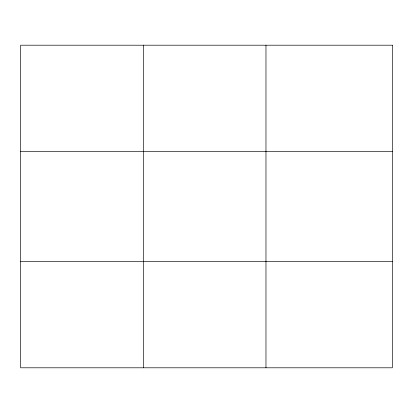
<?xml version="1.0" encoding="UTF-8"?>
<svg xmlns="http://www.w3.org/2000/svg" width="413" height="413" viewBox="0 0 413 413"><rect width="100%" height="100%" fill="white"/><g stroke="black" fill="none" stroke-linecap="round" stroke-linejoin="round"><path stroke-width="0.62" d="M143.311 45.203L143.311 367.797M265.972 45.203L265.972 367.797M20.65 151.659L392.35 151.659M20.65 261.341L392.35 261.341M392.35 45.203L392.35 367.797L20.65 367.797L20.65 45.203L392.35 45.203"/></g></svg>
